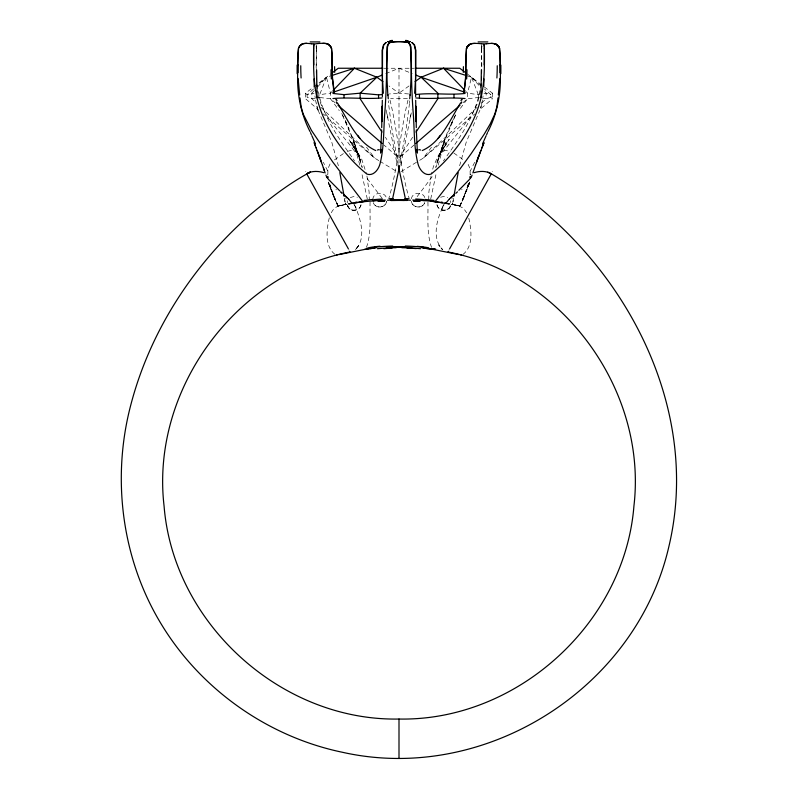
<?xml version="1.0" encoding="UTF-8"?>
<svg xmlns="http://www.w3.org/2000/svg" width="798" height="798" viewBox="0 0 798 798"><rect width="100%" height="100%" fill="white"/><g stroke="black" fill="none" stroke-linecap="round" stroke-linejoin="round"><path stroke-width="0.6" stroke-dasharray="3.99 2.99" d="M427.937 202.123C428.297 217.156 426.451 232.986 431.558 247.41M481.653 48.848C481.543 61.077 482.491 73.366 480.755 85.516C477.334 112.388 461.513 135.251 446.301 156.837M481.663 48.319L481.294 86.344M330.073 163.899L327.908 168.787L327.868 174.902M428.716 199.789L428.885 192.119L431.06 175.999M470.132 174.902L470.092 168.787L467.927 163.899M409.474 103.481L406.551 126.034L399.898 164.538M482.8 97.945L483.069 95.93M347.18 202.712L347.679 200.727M372.816 199.44C373.155 191.69 385.514 191.081 386.601 198.762M452.955 201.934L453.204 200.378M454.601 204.906L452.536 204.497L453.005 201.595M451.319 204.268L452.536 204.497L452.745 203.241M452.965 201.844L453.543 198.273M480.775 90.693L477.304 103.85L472.356 113.436L463.548 125.865L443.608 150.962L439.588 154.054L439.947 153.555L437.813 156.518L433.394 166.652L431.548 173.725M400.766 164.647L411.918 109.825M482.481 99.979L481.663 104.069M407.997 100.139C400.077 132.199 398.322 165.575 389.185 197.296A24.548 15.012 26 0 1 388.586 198.532M430.711 198.981L435.917 174.762M459.618 165.765L466.251 142.124L479.897 110.244M409.933 118.613L410.99 114.064M438.172 165.156L445.673 138.184L455.429 115.381M411.399 198.762C412.486 191.081 424.845 191.69 425.184 199.44M466.88 75.73L471.538 77.226L467.538 93.176L467.538 98.743L458.71 110.613M441.942 208.328C439.738 212.976 451.429 209.266 450.551 205.415M468.336 184.049L462.301 201.026M329.285 217.794C326.591 229.505 324.347 246.273 335.09 254.452M468.566 183.35L465.314 193.655L460.755 204.238M444.257 140.777L441.893 148.099L444.925 139.301L439.588 155.989L446.611 134.313L453.294 119.301L448.895 128.837M440.157 153.056L435.788 167.47L441.513 149.625L438.93 156.637L446.162 142.413L438.92 155.74L449.234 139.201L441.444 151.301L438.93 156.637L443.548 145.984L437.015 162.164L442.521 145.944M450.321 206.064C447.728 213.056 436.566 210.672 436.895 203.39C436.486 211.42 449.503 212.976 450.72 204.757M458.291 205.665L459.818 206.044L460.955 203.859L469.683 182.134M468.805 184.877L469.553 182.562M461.254 101.087L461.932 99.072M469.433 183.021L466.301 191.66M442.461 207.829C436.406 220.537 431.927 238.542 442.581 249.674L438.651 244.936L442.581 249.674M469.783 182.044L462.611 200.428M437.015 162.164L441.513 149.625M469.493 182.822L459.828 206.054L454.172 204.817M316.327 98.044L319.679 97.516L319.679 94.653L326.462 77.226L331.12 75.73M460.626 100.917L461.463 98.852M462.361 200.926L464.825 195.301M464.147 196.857L464.815 195.33M441.972 208.258L443.708 204.577M474.7 162.243L470.341 170.902M366.442 247.41C371.549 232.986 369.703 217.156 370.063 202.123M444.167 204.478L443.479 205.854M443.08 206.632L442.551 207.66M461.234 203.291L459.828 206.054L460.955 203.859M453.783 118.353L456.266 113.516M448.845 250.253L449.174 249.654M331.31 212.787C333.215 208.487 337.305 205.605 341.933 205.206M442.182 150.263L438.152 156.039L444.486 146.563L441.444 151.301M412.636 137.246L399 158.064L383.978 145.056M443.588 150.992L445.803 150.523L450.501 151.371M441.324 151.5L446.182 144.548M443.449 160.917L444.875 158.882M432.167 176.737L415.848 198.373M431.499 147.191L423.399 158.064L419.159 160.637M355.419 249.674L359.349 244.936L355.419 249.674C366.302 238.652 360.896 220.777 356.058 208.328M314.292 90.513L311.858 93.176L307.11 94.792L305.524 93.176L330.382 74.234M317.534 86.972L326.462 77.226L330.462 93.176L330.462 98.743L339.29 110.613M332.177 91.391L330.462 93.176L319.679 94.653M461.583 189.844L462.102 189.316M467.618 74.234L492.476 93.176L490.89 94.792L490.89 97.366L492.476 98.743L479.408 109.964M477.184 107.221L423.399 158.064L474.74 113.974M481.663 102.982L486.142 98.743L490.89 97.366M313.564 88.937L307.11 94.792L307.11 97.366L305.524 98.743L318.592 109.964M314.482 88.099L326.462 77.226M451.838 198.961L452.346 198.512M414.022 145.056L399 158.064L385.364 137.246M462.85 102.802L467.538 98.743L478.321 97.516L481.673 98.044M334.442 159.929L344.157 153.046M409.065 85.925L399 93.176L389.384 93.955M401.125 171.6L418.092 161.286M350.252 197.595L354.122 196.418L357.414 197.246M462.92 254.452C473.653 246.273 471.409 229.505 468.715 217.794M328.507 182.822L338.172 206.054C336.118 200.547 336.985 206.582 338.731 205.884M440.586 197.246L443.878 196.418L447.748 197.595M385.713 73.635L399 68.249L412.287 73.635M347.499 151.371C356.696 147.899 360.177 157.366 357.554 152.877L361.813 159.49L366.452 173.725M338.272 206.054L339.499 205.764M345.135 204.567L338.651 205.974L339.19 205.844M341.813 205.226L339.709 205.665M327.28 174.562L327.21 174.154M339.459 205.724L340.167 205.575M340.327 205.535L340.856 205.425M341.145 205.365L342.073 205.176M470.84 174.144L470.182 174.403L470.72 174.562M339.18 205.784L346.422 204.318L342.242 205.136M344.776 204.637L346.103 204.378M346.063 204.388L345.255 203.241M483.907 93.595L486.142 93.176L490.89 94.792L484.436 88.937M346.571 204.288L347.1 204.188L345.464 204.497L344.995 201.595M315.21 98.214L311.858 98.743L307.11 97.366M407.419 98.344L390.581 98.344M384.147 68.249L413.853 68.249M408.616 93.955L399 93.176L388.935 85.925M319.679 97.516L330.462 98.743L335.15 102.802M459.748 206.054L459.069 205.904M478.321 97.516L478.321 94.653L467.538 93.176L465.823 91.391M482.79 98.214L486.142 98.743L486.142 93.176L483.708 90.513M314.093 93.595L311.858 93.176L311.858 98.743L316.337 102.982M452.446 204.478L451.838 204.368L452.765 204.547M455.758 205.136L451.578 204.318L459.409 205.984M458.82 205.784L456.157 205.216M455.209 205.026L458.102 205.625M456.047 205.196L457.424 205.485M457.184 205.435L458.271 205.714M458.91 205.864L463.588 208.428L466.7 212.787M378.841 160.637L374.601 158.064L323.26 113.974M379.908 161.286L396.875 171.6M453.843 153.046L463.558 159.929M345.654 198.512L346.162 198.961M478.321 94.653L471.538 77.226L483.518 88.099M320.816 107.221L374.601 158.064L366.501 147.191M335.898 189.316L336.417 189.844M471.538 77.226L480.466 86.972M382.152 198.373L365.833 176.737M353.873 204.547C360.726 212.358 350.502 212.388 347.449 205.415M357.554 152.877L359.848 156.039L358.053 153.555M353.125 158.882L354.551 160.917M351.818 144.548L359.369 155.351L348.766 139.201L356.556 151.301L359.08 155.74L353.514 146.563L359.07 156.637L356.487 149.625L362.212 167.47L353.743 140.777L344.706 119.301L349.105 128.837M354.412 150.992C340.726 131.889 320.746 115.141 317.225 90.693M351.699 156.837C336.487 135.251 320.666 112.388 317.245 85.516C315.509 73.366 316.457 61.077 316.347 48.848M347.679 206.064C350.202 213.196 361.484 210.632 361.105 203.39C361.494 211.52 348.536 212.737 347.28 204.757M327.659 170.902L323.3 162.243M348.826 249.654L349.155 250.253M356.556 151.301L351.838 142.413L359.07 156.637L354.452 145.984L360.985 162.164L357.843 153.056M336.985 203.759L338.182 206.044L333.185 195.33M341.734 113.516L344.217 118.353M336.766 203.291L338.172 206.054M342.571 115.381L352.327 138.184L359.828 165.156M354.292 204.577L356.018 208.238M335.389 200.428L333.175 195.301L337.035 203.859M335.699 201.026L328.567 183.021M335.619 200.827L329.434 183.35M333.823 196.897L328.217 182.044M336.537 98.852L337.374 100.917M333.255 195.211L329.664 184.049M328.447 182.562L331.709 191.69M318.103 110.244L331.749 142.124L338.382 165.765M355.479 145.944L353.075 139.301L358.412 155.989L353.743 140.777M450.321 200.727L450.82 202.712M356.487 149.625L360.985 162.164M336.068 99.072L336.746 101.087M328.317 182.134L329.195 184.877M386.082 109.825L397.234 164.647M387.01 114.064L388.067 118.613M362.083 174.762L367.289 198.981M316.337 104.069L315.519 99.979M390.003 100.139C397.923 132.199 399.678 165.575 408.815 197.296A24.548 15.012 -26 0 0 409.414 198.532M398.102 164.538L391.449 126.034L388.526 103.481M366.94 175.999L369.115 192.119L369.284 199.789M344.457 198.273L344.606 199.211M344.576 199.011L345.035 201.844M344.796 200.378L345.045 201.934M314.931 95.93L315.2 97.945M316.706 86.344L316.337 48.319A8.04 0.678 -89.8 0 0 316.188 45.556M492.476 93.176L492.476 98.743M399 68.249L399 164.238M305.524 93.176L305.524 98.743M481.713 49.047A7.91 0.618 -89.8 0 1 481.842 45.975A7.95 0.638 -89.9 0 0 481.723 48.568M388.646 102.872A56.099 6.484 88.2 0 1 388.456 100.797M480.975 106.014A59.002 40.987 78.1 0 1 480.396 108.059M481.563 47.9A8.359 0.778 89.4 0 1 481.743 44.977M453.234 204.697A20.648 1.127 7 0 1 452.406 204.637M481.842 104.189A59.002 41.346 77.6 0 1 480.057 110.373M462.591 98.503A37.207 15.711 -88 0 1 462.112 100.159M317.604 108.059A59.002 40.987 -78.1 0 1 317.025 106.014M316.257 44.977A8.359 0.778 -89.4 0 1 316.437 47.9M345.594 204.637A20.648 1.127 -7 0 1 344.766 204.697M317.943 110.373A59.002 41.346 -77.6 0 1 316.158 104.189M335.888 100.159A37.207 15.711 88 0 1 335.409 98.503M316.158 45.975A7.91 0.618 89.8 0 1 316.287 49.047M409.544 100.797A56.099 6.484 -88.2 0 1 409.354 102.872M305.574 171.51A49.855 1.187 9.3 0 1 305.873 171.56M492.127 171.56A49.855 1.187 -9.3 0 1 492.426 171.51M386.601 201.485C385.663 208.069 375.519 209.066 373.314 202.792C375.549 209.046 385.634 208.049 386.601 201.485M424.686 202.792C422.481 209.066 412.337 208.069 411.399 201.485C412.366 208.049 422.451 209.046 424.686 202.792M440.267 153.017L439.369 154.293L441.503 151.311L440.267 153.017M339.01 205.824L337.714 206.213L339.05 205.814M357.733 153.017L356.497 151.311L358.631 154.293L357.733 153.017"/><path stroke-width="1.2" d="M500.316 65.815L499.458 48.259A7.741 7.711 -86.7 0 0 497.354 45.117L496.615 44.538L497.284 45.067A7.81 7.79 -87.5 0 1 499.478 48.249M500.296 73.127C501.164 93.306 497.264 113.525 487.997 131.54M297.714 64.818L297.784 54.653M382.372 96.678L382.521 50.214L383.808 44.957L386.202 42.484M381.843 119.83L381.823 121.635L382.212 106.194L381.693 127.63M465.862 69.635L466.431 48.748A7.93 7.9 -87.6 0 1 469.174 44.688L469.304 44.598M483.957 78.902L483.788 86.164M313.634 48.718L313.794 64.977M382.322 100.309L382.162 107.92M484.206 64.977L484.366 48.718M297.764 54.424L298.402 48.698A7.83 7.8 86.1 0 1 300.836 44.947L302.023 44.119M381.673 129.884L380.586 153.066L381.135 149.366M465.533 78.803L464.127 91.9M410.162 95.142L411.05 77.935A169.326 49.456 -90 0 0 411.329 63.66L410.92 46.992A7.96 5.626 -90 0 0 408.975 42.952L408.386 42.384L409.933 41.566M499.897 78.384L498.321 94.952M387.519 46.583C386.431 69.067 386.571 91.71 384.676 114.194C383.499 130.722 384.127 147.6 380.038 163.75C378.681 169.356 373.454 176.518 366.861 174.064C343.918 155.46 323.808 126.932 316.966 97.785C313.355 81.556 313.385 64.877 313.634 48.349A7.731 0.628 -89.9 0 1 313.814 44.977L313.923 44.09L316.517 43.7A20.957 5.855 -14.3 0 1 326.591 43.7L327.699 44M414.611 93.286L415.678 76.857L415.828 50.214L414.541 44.957L412.157 42.484M313.594 48.588A7.85 0.708 89.6 0 1 313.814 44.698L313.883 44.429M497.992 97.935L496.875 106.812L494.83 114.014L490.181 123.989L484.206 134.194L471.279 153.495L452.675 179.051L435.04 201.695L433.464 201.505M453.932 195.879L454.052 195.211M453.912 196.029L458.162 172.627M399.728 165.505L392.416 199.65L390.561 199.869M463.688 92.269C467.149 77.875 464.596 62.912 466.561 48.439M475.488 165.326L480.855 150.433M475.538 165.196L472.895 172.927M476.396 162.652L478.88 155.51M461.045 103.541L461.633 101.895M477.334 159.909L483.997 142.662L481.842 147.969M460.526 102.982C450.052 119.75 441.194 142.144 422.262 150.553M482.521 143.889L486.152 135.66M486.61 134.633L487.538 132.578M448.057 251.679L447.897 251.949C562.53 274.023 647.567 390.112 633.921 506.082C624.644 623.507 516.765 721.292 399 719.038C281.235 721.292 173.356 623.507 164.079 506.082C150.433 390.122 235.47 274.003 350.103 251.959L349.943 251.679M449.613 248.856L491.309 173.814C616.126 247.56 703.487 400.087 668.963 546.181C636.525 688.564 485.024 784.244 342.522 752.295C268.058 736.833 201.196 689.681 161.635 624.724C121.835 559.707 111.421 478.84 130.692 405.344C149.795 331.749 192.757 265.335 249.604 215.181C268.697 199.41 288.278 183.73 310.242 172.139C314.781 170.981 319.34 171.301 323.808 172.657M416.047 132.049L437.863 98.743L437.863 93.176L421.135 77.226L415.608 74.982M470.77 177.665L470.621 177.874A11.391 1.277 -45.3 0 1 468.995 179.909L458.85 190.273M470.72 177.735L470.75 177.695A20.259 2.314 -45.3 0 0 472.047 175.091M438.112 138.293L440.326 135.321M445.783 203.291L449.174 199.231M333.025 90.503L354.452 68.249L376.865 77.226L382.9 81.576M449.324 199.081L451.648 196.827M382.392 74.982L376.865 77.226L360.137 93.176L344.018 94.663L332.926 93.446M451.848 196.637L454.541 194.193M300.716 45.067L300.776 45.007A7.81 7.79 87.5 0 0 298.522 48.249L297.684 65.815M415.898 143.431L460.027 105.246M392.576 41.955L389.075 42.902A7.96 5.626 90 0 0 387.06 46.982L386.671 63.66A169.326 49.456 90 0 0 386.95 77.935L387.838 95.142M300.976 44.848L301.913 44.179M385.843 42.484L383.459 44.957L382.172 50.214L382.322 76.857L383.389 93.286M301.105 44.748L301.165 44.698A9.367 9.337 75.3 0 1 301.584 44.389L301.524 44.429M469.184 44.698L469.244 44.648A7.93 7.9 -83.4 0 0 466.401 48.738M331.37 73.486L338.242 68.249L382.91 68.249M415.1 81.576L421.135 77.226L443.548 68.249L465.713 75.351M469.932 44.179L469.683 44.339A8.16 8.13 89.7 0 0 466.491 48.409A8.209 8.179 89.7 0 1 469.414 44.508L470.032 44.119M380.147 150.224L380.885 149.874M310.223 172.188L306.691 173.804L310.223 172.188L306.691 173.804L348.387 248.856M302.412 43.9L302.981 43.7M470.63 43.82L470.99 43.7M410.411 46.623A7.81 5.496 89.3 0 0 407.958 42.384L410.282 41.566M470.551 43.92L471.329 43.71M332.776 92.378L376.865 77.226M332.287 75.351L354.452 68.249M377.414 150.024L379.12 149.555M302.831 43.83L303.39 43.7A20.957 5.855 14.3 0 1 306.741 43.321M339.02 254.582L366.462 249.086M470.9 43.82L471.109 43.77A20.957 4.898 16.6 0 1 475.359 43.401M392.416 199.65L393.324 199.47M390.192 40.878L392.397 40.419M389.943 40.848L392.057 40.419M474.192 172.657C479.798 170.932 486.122 170.742 491.309 173.804L487.758 172.139M389.713 42.214L392.227 41.955M348.327 203.969L349.783 203.699M349.125 203.819L361.973 201.824M350.811 203.53L351.599 203.39M351.978 203.33L348.826 199.231M352.357 203.261L353.534 203.071M354.731 202.882L355.529 202.752M355.928 202.692L357.464 202.463M357.843 202.403L359.549 202.163M364.626 249.355L375.978 247.959M486.481 43.7L484.077 44.09L484.177 44.957M359.888 202.113L364.287 201.535M366.781 249.046L369.095 248.737M362.362 201.774L385.274 200.009M364.716 201.485L365.284 201.415M370.013 248.627L374.332 248.128M365.175 201.425L365.783 201.355M365.654 201.365L366.621 201.256M415.828 94.543C432.257 92.498 448.695 95.351 465.074 93.446M310.133 41.925L319.878 41.925M478.122 41.925L487.867 41.925M372.806 200.617L373.943 200.507M374.432 200.547L375.18 200.488M374.053 200.587L373.135 200.657M381.953 132.049L360.137 98.743L360.137 93.176L378.561 94.842L382.172 94.543M332.926 98.543C349.315 97.047 365.743 99.361 382.172 97.935M465.074 98.543C448.685 97.047 432.257 99.361 415.828 97.935M460.346 254.821L461.613 254.781M393.005 199.46L393.604 199.45M415.09 68.249L459.758 68.249L466.631 73.486M412.726 200.009L425.194 200.617M404.396 199.45L407.509 199.879M336.387 254.781L337.654 254.811M422.631 200.468L423.848 200.577M424.057 200.507L433.174 201.465M422.022 247.959L433.214 249.325M423.668 248.128L430.521 248.956M431.229 201.236L432.586 201.395M432.356 201.365L448.875 203.819M405.424 41.955L407.778 42.304L405.773 41.955M481.483 43.7L483.817 44.04M434.98 201.695L435.499 201.754M435.688 201.784L437.763 202.064M311.519 43.7L313.923 44.09M431.219 249.046L459 254.592M438.451 202.163L440.157 202.403M440.536 202.463L442.471 202.752M444.855 203.131L446.212 203.36M446.601 203.42L447.189 203.53M448.007 203.67L449.673 203.969M405.943 40.419L408.057 40.848M405.603 40.419L407.808 40.878M375.738 150.553C356.806 142.144 347.948 119.75 337.474 102.982M494.61 43.7L495.837 44.05M494.76 43.73L494.91 43.77A20.957 4.898 -16.6 0 0 486.341 43.8M326.751 43.73L327.589 43.96M495.039 43.8L495.608 43.91M418.88 149.555L420.586 150.024M327.06 43.71L327.01 43.7A20.957 4.968 -16.7 0 0 322.781 43.321M421.135 77.226L465.224 92.378M387.718 41.566L389.673 42.344M390.003 42.334L390.023 42.344A7.81 5.496 -89.3 0 0 387.589 46.623M389.633 42.324L388.067 41.566M417.115 149.874L417.853 150.224M496.416 44.389L495.927 44.09L496.446 44.409A9.367 9.337 -75.3 0 1 496.835 44.698L497.224 45.007A7.86 7.84 -85.6 0 1 499.608 48.698L500.236 54.424M328.696 44.598L327.938 44.099L328.816 44.698A7.93 7.9 87.6 0 1 331.599 48.738L332.537 78.374L334.312 92.269M496.775 44.648L496.964 44.798A8.858 8.828 -83.4 0 1 497.224 45.007A7.83 7.8 -86.1 0 1 499.608 48.698M411.798 42.484L414.192 44.957L415.479 50.214L415.628 96.678M337.973 105.246L382.102 143.431M343.459 194.193L346.172 196.657M341.853 192.747L341.335 192.278M339.858 190.922L329.075 179.989A11.391 1.277 45.3 0 1 327.399 177.904L327.23 177.665M346.352 196.827L348.676 199.081M443.548 68.249L464.975 90.503M362.96 201.695L332.706 161.914L311.519 130.483L303.17 114.014L301.125 106.812L300.008 97.935M357.674 135.321L359.888 138.293M327.25 177.695L327.28 177.735A20.259 2.314 45.3 0 1 325.953 175.091M310.462 132.578L311.39 134.633M311.848 135.66L315.479 143.889M310.003 131.54C300.736 113.525 296.836 93.306 297.704 73.127M314.003 142.662L315.11 145.366M315.05 145.216L316.158 147.969M316.108 147.829L321.604 162.652M317.145 150.433L322.512 165.326M336.367 101.895L336.956 103.541M319.13 155.52L320.666 159.899M325.135 172.986L322.462 165.196M323.37 167.869L324.247 170.433M331.439 48.439L332.128 53.436L332.138 69.635M405.584 199.65L398.272 165.505M416.865 149.366L417.414 153.066L416.327 129.884M410.481 46.583C411.569 69.067 411.429 91.71 413.324 114.194C414.501 130.722 413.873 147.6 417.962 163.75C419.319 169.356 424.546 176.518 431.139 174.064C454.082 155.46 474.192 126.932 481.034 97.785C484.645 81.556 484.615 64.877 484.366 48.349M339.838 172.627L344.088 196.029M343.838 194.542L344.068 195.879M333.873 91.9L332.467 78.803M484.147 44.628L484.167 44.798A7.81 0.708 -89.6 0 1 484.406 48.598M299.679 94.952L298.103 78.384M415.838 107.92L415.788 106.194L416.177 121.635L415.678 100.309M314.213 86.164L314.043 78.902M416.157 119.83L416.307 127.63M500.216 54.653L500.286 64.818M453.982 94.663L453.982 97.645M419.439 94.842L419.439 97.765M399 719.048L399 758.08M378.561 94.842L378.561 97.765M344.018 94.663L344.018 97.645M484.177 44.848A7.79 0.638 89.9 0 1 484.376 48.309M497.244 65.745A153.765 110.254 88.6 0 1 496.895 77.985M392.297 42.025A20.928 7.601 -0.1 0 1 405.364 42.005M471.498 43.74A20.957 5.785 14.2 0 1 481.563 43.79M491.129 43.391A20.957 5.825 -14.1 0 1 494.531 43.75M417.454 201.046A23.461 0.559 5.5 0 1 419.189 201.226M424.765 199.42A60.229 9.995 0.7 0 1 434.122 200.458M410.581 200.188A10.683 2.464 4.2 0 1 407.519 200.079M416.975 201.146A19.601 3.122 3.3 0 1 413.653 201.286M374.382 199.62A59.022 11.94 0 0 1 382.282 199.011M389.394 198.682A59.022 11.94 0 0 1 393.025 198.582M404.965 198.572A59.022 11.94 0 0 1 408.596 198.662M415.708 198.991A59.022 11.94 0 0 1 423.608 199.59M388.277 98.733A56.099 6.484 88.2 0 1 387.968 94.693M377.993 201.246A58.932 10.414 -0.4 0 1 384.836 200.817M390.98 200.567A58.932 10.414 -0.4 0 1 407.11 200.458M413.424 200.637A58.932 10.414 -0.4 0 1 420.556 200.996M499.738 64.568A124.378 13.945 89.4 0 1 499.748 72.568M500.845 65.067A124.378 15.042 89.3 0 1 500.845 73.685M463.399 66.653A159.899 99.57 88.9 0 1 463.309 72.359M441.174 202.074A54.214 5.815 13.4 0 1 442.411 202.263M480.975 97.436A133.725 5.396 -88.8 0 1 481.374 69.885M466.98 69.705A150.992 98.353 88.7 0 1 466.65 78.982M298.252 72.568A124.378 13.945 -89.4 0 1 298.262 64.568M297.155 73.685A124.378 15.042 -89.3 0 1 297.155 65.067M303.06 43.73A20.957 4.898 16.6 0 1 311.659 43.8M328.826 44.688A7.93 7.9 83.4 0 1 331.599 48.738M334.691 72.359A159.899 99.57 -88.9 0 1 334.601 66.653M355.589 202.263A54.214 5.815 -13.4 0 1 356.826 202.074M316.626 69.885A133.725 5.396 88.8 0 1 317.025 97.436M313.823 44.838A8.788 0.698 -89.9 0 1 313.843 44.628M331.35 78.982A150.992 98.353 -88.7 0 1 331.02 69.705M301.105 77.985A153.765 110.254 -88.6 0 1 300.756 65.745M392.636 42.005A20.928 7.601 0.1 0 1 405.703 42.025M328.347 44.349A8.16 8.13 -89.7 0 1 331.509 48.409M378.811 201.226A23.461 0.559 -5.5 0 1 380.546 201.046M363.878 200.458A60.229 9.995 -0.7 0 1 373.235 199.42M390.481 200.079A10.683 2.464 -4.2 0 1 387.419 200.188M384.347 201.286A19.601 3.122 -3.3 0 1 381.025 201.146M410.032 94.693A56.099 6.484 -88.2 0 1 409.723 98.733M383.848 248.677A34.763 1.835 -3 0 1 391.998 248.108M386.372 247.46A34.733 4.389 0.2 0 1 411.658 247.56M417.095 246.333A34.763 4.13 0.4 0 1 428.735 247.799M433.883 248.717A35.321 1.556 3.5 0 1 432.895 249.166M406.94 247.969A34.763 2.155 2.5 0 1 416.297 248.607M367.679 247.978A34.763 4.13 -0.4 0 1 379.978 246.223M393.604 200.428A58.932 10.404 0.4 0 1 404.357 200.498M377.414 248.717A58.823 12.509 -0.4 0 1 396.237 247.709M393.125 246.981A57.735 14.324 0 0 1 404.875 246.981M405.304 246.033A58.823 14.244 0 0 1 423.369 247.25M435.658 249.056A58.942 0.509 12.5 0 1 433.374 248.567M401.763 247.709A58.823 12.509 0.4 0 1 420.586 248.717M374.631 247.25A58.823 14.244 0 0 1 392.696 246.033M328.247 177.375A43.022 4.798 50.2 0 1 327.788 176.368M342.172 193.335A24.12 1.805 44.4 0 1 340.537 191.859M347 197.804A26.334 1.097 43.5 0 1 345.215 196.248M470.212 176.368A43.022 4.798 -50.2 0 1 469.753 177.375M457.463 191.859A24.12 1.805 -44.4 0 1 455.828 193.335M452.785 196.248A26.334 1.097 -43.5 0 1 451 197.804M404.047 199.739A28.768 2.354 -0.3 0 0 394.052 199.789A28.768 2.354 0.3 0 1 403.938 199.789"/></g></svg>
